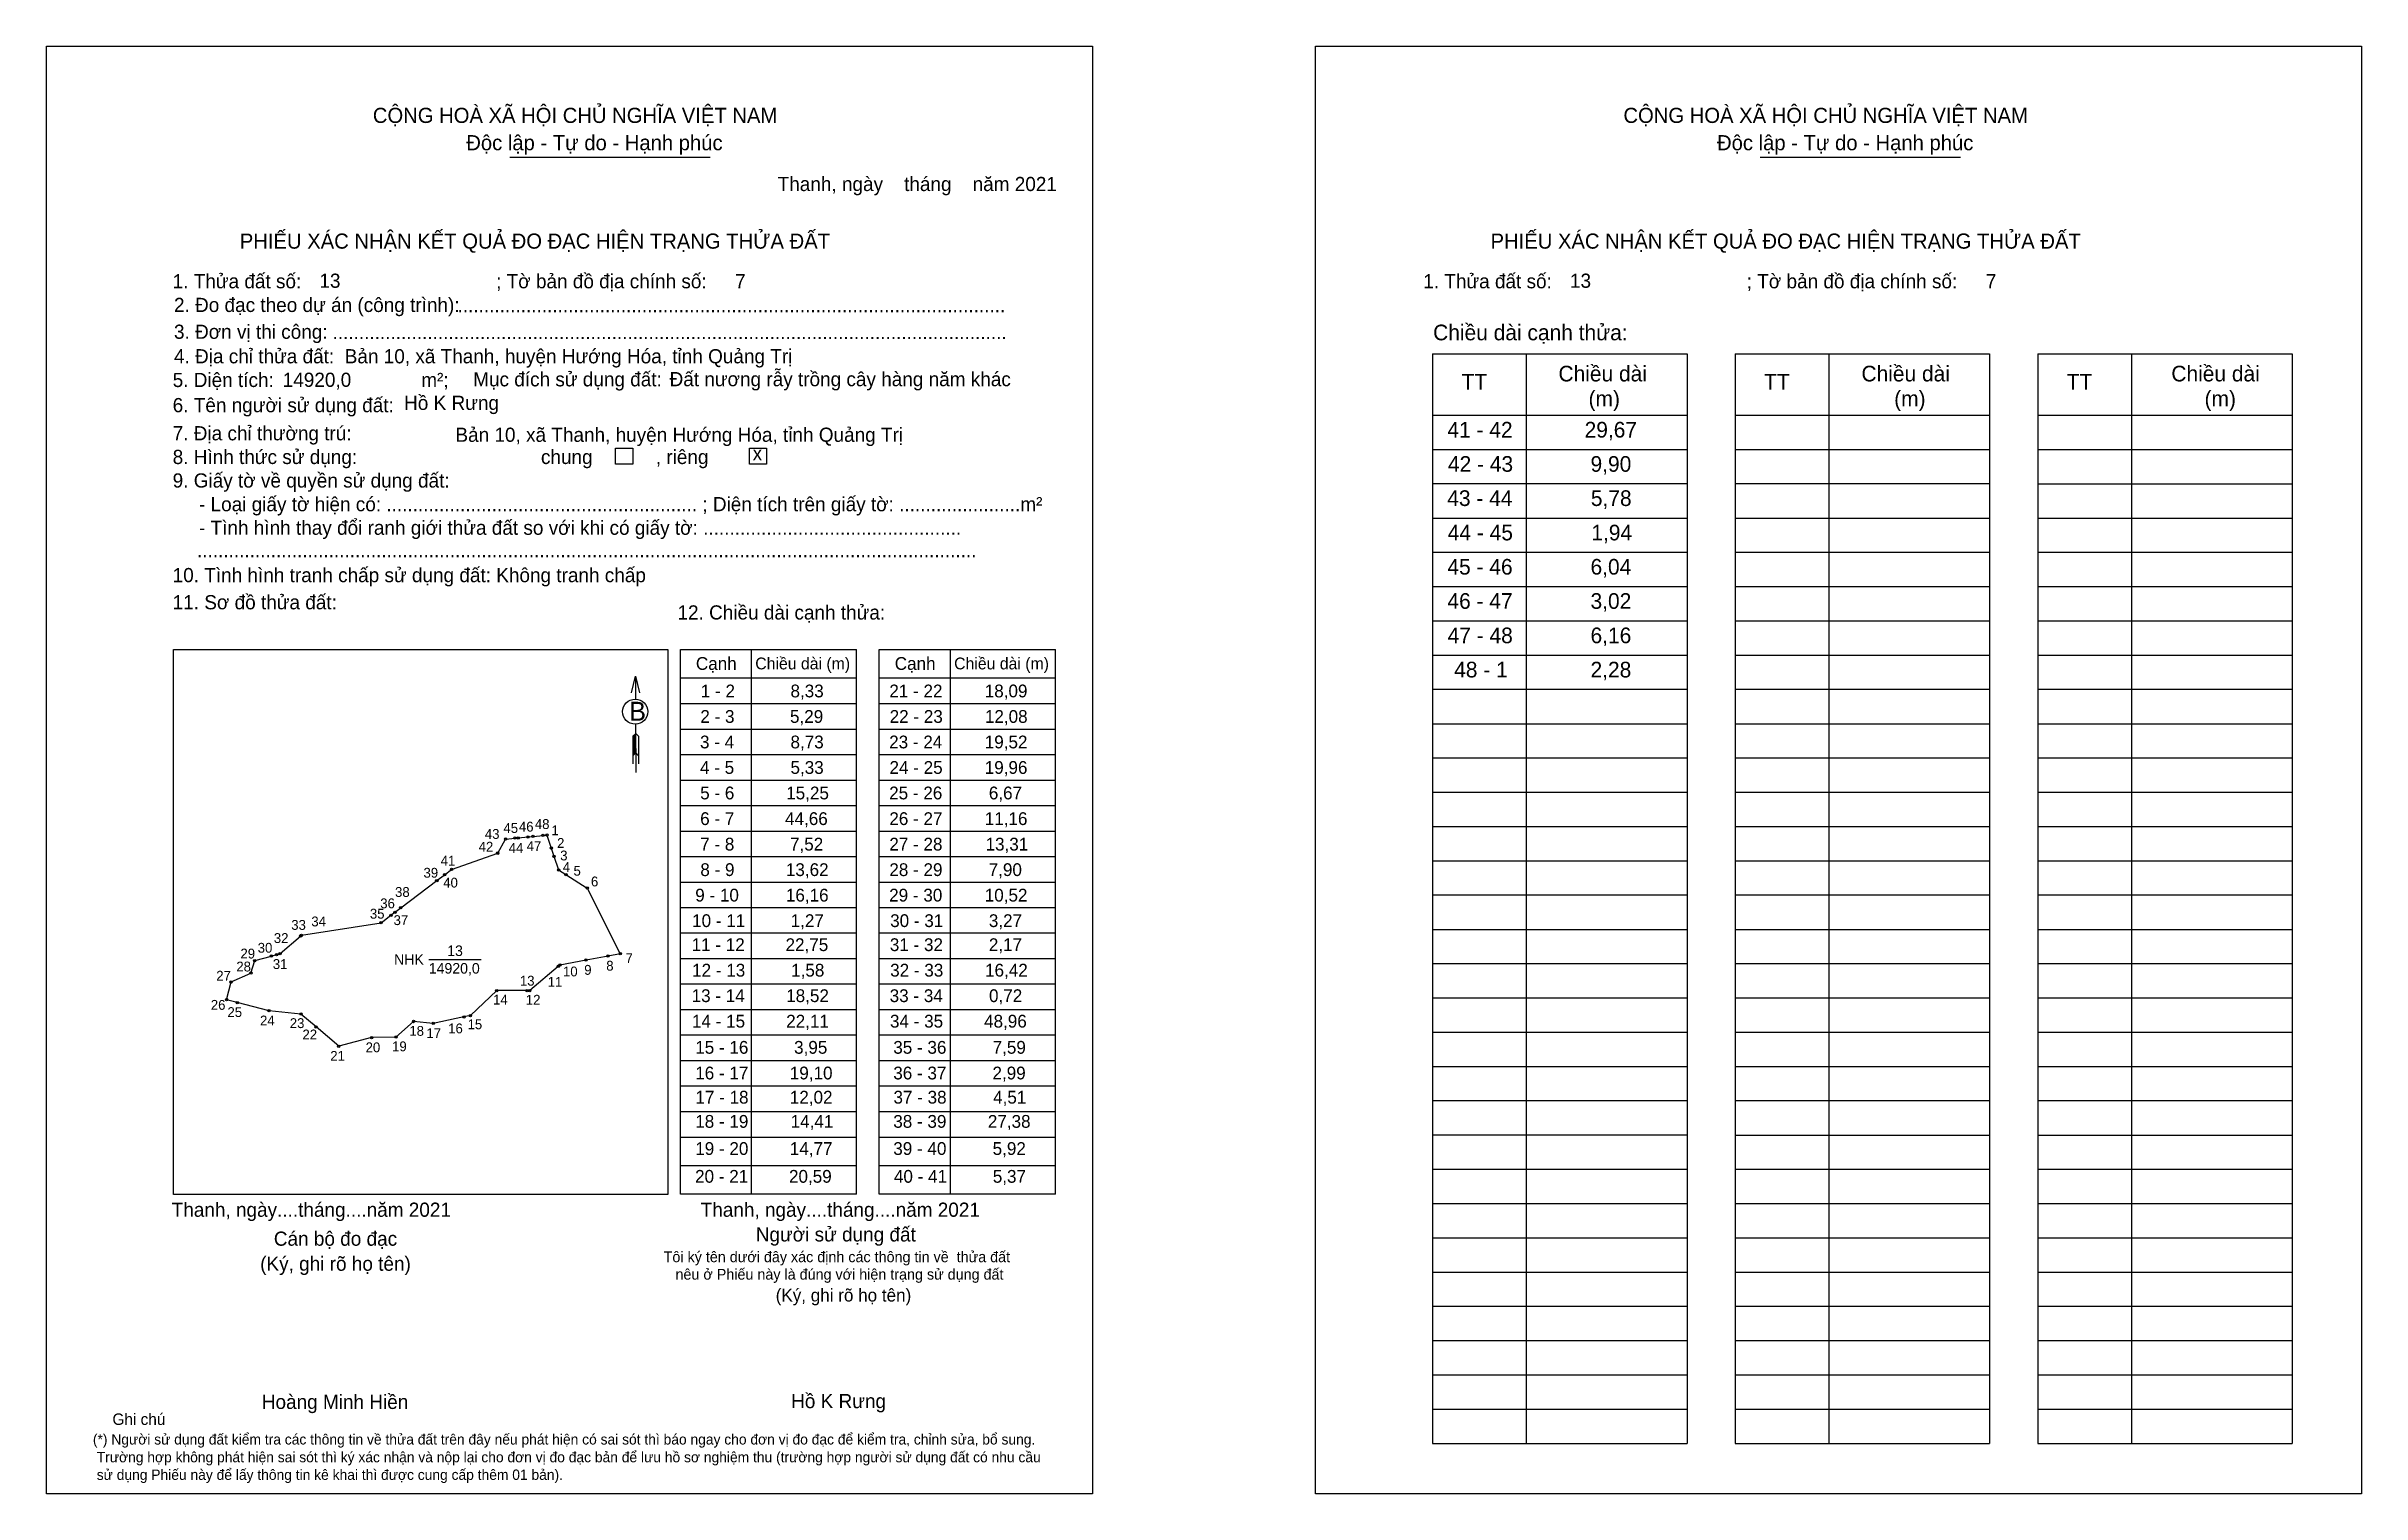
# Model space of a CAD drawing. Extents: x 544951 to 546359, y 1824952 to 1825831.
import ezdxf

# ---------------------------------------------------------------- set-up
doc = ezdxf.new("R2010")
doc.units = 0
for name, color, linetype in [('CanhThua', 7, 'Continuous'), ('kqddKhungInTrang1', 7, 'Continuous'), ('kqddKhungInTrang2', 7, 'Continuous'), ('kqddNoiDung', 7, 'Continuous'), ('kqddTemplate', 7, 'Continuous'), ('MocDinhThua', 7, 'Continuous'), ('NhanDiaChinhThua', 7, 'Continuous'), ('SoHieuDinhThua', 7, 'Continuous')]:
    doc.layers.add(name, color=color, linetype=linetype)

msp = doc.modelspace()

# ---------------------------------------------------------------- linework, layer by layer
at = {"layer": 'CanhThua'}
for p, q in [((545225.6, 1825341), (545230.4, 1825349.6)), ((545230.4, 1825349.6), (545236.2, 1825350.2)), ((545236.2, 1825350.2), (545238.1, 1825350.3)), ((545238.1, 1825350.3), (545244.1, 1825350.9)), ((545244.1, 1825350.9), (545247.1, 1825351.2)), ((545247.1, 1825351.2), (545253.2, 1825351.8)), ((545253.2, 1825351.8), (545255.5, 1825352)), ((545255.5, 1825352), (545258.2, 1825344.1)), ((545258.2, 1825344.1), (545259.8, 1825339.1)), ((545188.6, 1825324.3), (545193.3, 1825327.9)), ((545193.3, 1825327.9), (545197.6, 1825331.1)), ((545197.6, 1825331.1), (545225.6, 1825341)), ((545259.8, 1825339.1), (545262.6, 1825330.8)), ((545262.6, 1825330.8), (545267.1, 1825328)), ((545267.1, 1825328), (545280, 1825319.8)), ((545166.7, 1825307.8), (545188.6, 1825324.3)), ((545280, 1825319.8), (545300.1, 1825279.9)), ((545154.7, 1825298.7), (545160.7, 1825303.3)), ((545160.7, 1825303.3), (545163.1, 1825305.1)), ((545163.1, 1825305.1), (545166.7, 1825307.8)), ((545093.3, 1825280), (545105.8, 1825290.6)), ((545105.8, 1825290.6), (545106.3, 1825291.1)), ((545106.3, 1825291.1), (545154.7, 1825298.7)), ((545075.6, 1825268.1), (545077.9, 1825275.7)), ((545077.9, 1825275.7), (545088, 1825278.5)), ((545088, 1825278.5), (545091.2, 1825279.4)), ((545091.2, 1825279.4), (545093.3, 1825280)), ((545262.4, 1825272.2), (545245.1, 1825257.5)), ((545263.4, 1825273), (545262.4, 1825272.2)), ((545279.3, 1825276), (545263.4, 1825273)), ((545292.7, 1825278.5), (545279.3, 1825276)), ((545300.1, 1825279.9), (545292.7, 1825278.5)), ((545060.8, 1825251.9), (545063.5, 1825262.7)), ((545063.5, 1825262.7), (545075.6, 1825268.1)), ((545225, 1825257.5), (545209, 1825242.3)), ((545243.5, 1825257.5), (545225, 1825257.5)), ((545245.1, 1825257.5), (545243.5, 1825257.5)), ((545067.3, 1825250.2), (545060.8, 1825251.9)), ((545086.6, 1825245.2), (545067.3, 1825250.2)), ((545106, 1825243.2), (545086.6, 1825245.2)), ((545115.2, 1825235.4), (545106, 1825243.2)), ((545129, 1825223.6), (545115.2, 1825235.4)), ((545148.9, 1825228.9), (545129, 1825223.6)), ((545163.7, 1825229.2), (545148.9, 1825228.9)), ((545174.5, 1825238.7), (545163.7, 1825229.2)), ((545186.4, 1825237.5), (545174.5, 1825238.7)), ((545205.1, 1825241.5), (545186.4, 1825237.5)), ((545209, 1825242.3), (545205.1, 1825241.5))]:
    msp.add_line(p, q, dxfattribs=at)
at = {"layer": 'kqddKhungInTrang1'}
msp.add_lwpolyline([(544951.2, 1825831.4), (545587.2, 1825831.4), (545587.2, 1824951.7), (544951.2, 1824951.7)], close=True, dxfattribs=at)
at = {"layer": 'kqddKhungInTrang2'}
msp.add_lwpolyline([(545722.8, 1825831.4), (546358.8, 1825831.4), (546358.8, 1824951.7), (545722.8, 1824951.7)], close=True, dxfattribs=at)
at = {"layer": 'kqddTemplate'}
for p, q in [((545232.9, 1825764), (545354.7, 1825764)), ((545993.2, 1825764), (546115, 1825764)), ((545794, 1825644.5), (545948.7, 1825644.5)), ((545794, 1825644.5), (545794, 1824982.3)), ((545850.9, 1825644.5), (545850.9, 1824982.3)), ((545948.7, 1825644.5), (545948.7, 1824982.3)), ((545978, 1825644.5), (545978, 1824982.3)), ((545978, 1825644.5), (546132.6, 1825644.5)), ((546034.9, 1825644.5), (546034.9, 1824982.3)), ((546132.6, 1825644.5), (546132.6, 1824982.3)), ((546161.9, 1825644.5), (546161.9, 1824982.3)), ((546161.9, 1825644.5), (546316.6, 1825644.5)), ((546218.8, 1825644.5), (546218.8, 1824982.3)), ((546316.6, 1825644.5), (546316.6, 1824982.3)), ((545794, 1825607.2), (545948.7, 1825607.2)), ((545978, 1825607.2), (546132.6, 1825607.2)), ((546161.9, 1825607.2), (546316.6, 1825607.2)), ((545794, 1825586.4), (545948.7, 1825586.4)), ((545978, 1825586.4), (546132.6, 1825586.4)), ((546161.9, 1825586.4), (546316.6, 1825586.4)), ((545794, 1825565.6), (545948.7, 1825565.6)), ((545978, 1825565.6), (546132.6, 1825565.6)), ((546161.9, 1825565.5), (546316.6, 1825565.5)), ((545794, 1825544.7), (545948.7, 1825544.7)), ((545978, 1825544.7), (546132.6, 1825544.7)), ((546161.9, 1825544.7), (546316.6, 1825544.7)), ((545794, 1825523.9), (545948.7, 1825523.9)), ((545978, 1825523.9), (546132.6, 1825523.9)), ((546161.9, 1825523.9), (546316.6, 1825523.9)), ((545794, 1825503.1), (545948.7, 1825503.1)), ((545978, 1825503.1), (546132.6, 1825503.1)), ((546161.9, 1825503.1), (546316.6, 1825503.1)), ((545794, 1825482.2), (545948.7, 1825482.2)), ((545978, 1825482.2), (546132.6, 1825482.2)), ((546161.9, 1825482.2), (546316.6, 1825482.2)), ((545336.7, 1825464.8), (545443.8, 1825464.8)), ((545336.7, 1825133.8), (545336.7, 1825464.8)), ((545379.8, 1825464.8), (545379.8, 1825133.8)), ((545443.8, 1825133.8), (545443.8, 1825464.8)), ((545457.6, 1825464.8), (545564.7, 1825464.8)), ((545457.6, 1825133.8), (545457.6, 1825464.8)), ((545500.6, 1825464.8), (545500.6, 1825133.8)), ((545564.7, 1825133.8), (545564.7, 1825464.8)), ((545794, 1825461.4), (545948.7, 1825461.4)), ((545978, 1825461.4), (546132.6, 1825461.4)), ((546161.9, 1825461.4), (546316.6, 1825461.4)), ((545309.4, 1825448.5), (545309.4, 1825434.6)), ((545336.7, 1825447.5), (545443.8, 1825447.5)), ((545457.6, 1825447.5), (545564.7, 1825447.5)), ((545794, 1825440.6), (545948.7, 1825440.6)), ((545978, 1825440.6), (546132.6, 1825440.6)), ((546161.9, 1825440.6), (546316.6, 1825440.6)), ((545336.7, 1825432), (545443.8, 1825432)), ((545457.6, 1825432), (545564.7, 1825432)), ((545309.5, 1825413.8), (545307.7, 1825412.1)), ((545309.5, 1825413), (545307.7, 1825411.3)), ((545309.5, 1825412.2), (545307.7, 1825410.5)), ((545307.7, 1825412.1), (545307.7, 1825395.3)), ((545309.4, 1825419.4), (545309.5, 1825390.1)), ((545309.5, 1825413.8), (545311.3, 1825412.1)), ((545311.3, 1825412.1), (545311.3, 1825395.3)), ((545336.7, 1825416.4), (545443.8, 1825416.4)), ((545457.6, 1825416.4), (545564.7, 1825416.4)), ((545794, 1825419.7), (545948.7, 1825419.7)), ((545978, 1825419.7), (546132.6, 1825419.7)), ((546161.9, 1825419.7), (546316.6, 1825419.7)), ((545309.5, 1825411.4), (545307.7, 1825409.7)), ((545309.5, 1825410.6), (545307.7, 1825408.9)), ((545309.5, 1825409.8), (545307.7, 1825408.1)), ((545309.5, 1825409), (545307.7, 1825407.3)), ((545309.5, 1825408.2), (545307.7, 1825406.5)), ((545309.5, 1825407.4), (545307.7, 1825405.7)), ((545309.5, 1825406.6), (545307.7, 1825404.9)), ((545309.5, 1825405.8), (545307.7, 1825404.1)), ((545309.5, 1825405), (545307.7, 1825403.3)), ((545309.5, 1825404.3), (545307.7, 1825402.5)), ((545309.5, 1825403.5), (545307.7, 1825401.7)), ((545309.5, 1825402.7), (545307.7, 1825400.9)), ((545309.5, 1825401.9), (545307.7, 1825400.2)), ((545309.5, 1825401.9), (545311.3, 1825400.2)), ((545336.7, 1825400.9), (545443.8, 1825400.9)), ((545457.6, 1825400.9), (545564.7, 1825400.9)), ((545794, 1825398.9), (545948.7, 1825398.9)), ((545978, 1825398.9), (546132.6, 1825398.9)), ((546161.9, 1825398.9), (546316.6, 1825398.9)), ((545336.7, 1825385.4), (545443.8, 1825385.4)), ((545457.6, 1825385.4), (545564.7, 1825385.4)), ((545336.7, 1825369.9), (545443.8, 1825369.9)), ((545457.6, 1825369.9), (545564.7, 1825369.9)), ((545794, 1825378.1), (545948.7, 1825378.1)), ((545978, 1825378.1), (546132.6, 1825378.1)), ((546161.9, 1825378.1), (546316.6, 1825378.1)), ((545794, 1825357.2), (545948.7, 1825357.2)), ((545978, 1825357.2), (546132.6, 1825357.2)), ((546161.9, 1825357.2), (546316.6, 1825357.2)), ((545336.7, 1825354.4), (545443.8, 1825354.4)), ((545457.6, 1825354.4), (545564.7, 1825354.4)), ((545336.7, 1825338.9), (545443.8, 1825338.9)), ((545457.6, 1825338.9), (545564.7, 1825338.9)), ((545794, 1825336.4), (545948.7, 1825336.4)), ((545978, 1825336.4), (546132.6, 1825336.4)), ((546161.9, 1825336.4), (546316.6, 1825336.4)), ((545336.7, 1825323.4), (545443.8, 1825323.4)), ((545457.6, 1825323.4), (545564.7, 1825323.4)), ((545794, 1825315.6), (545948.7, 1825315.6)), ((545978, 1825315.6), (546132.6, 1825315.6)), ((546161.9, 1825315.6), (546316.6, 1825315.6)), ((545336.7, 1825307.9), (545443.8, 1825307.9)), ((545457.6, 1825307.9), (545564.7, 1825307.9)), ((545443.8, 1825292.3), (545336.7, 1825292.3)), ((545564.7, 1825292.3), (545457.6, 1825292.3)), ((545794, 1825294.7), (545948.7, 1825294.7)), ((545978, 1825294.7), (546132.6, 1825294.7)), ((546161.9, 1825294.7), (546316.6, 1825294.7)), ((545443.8, 1825276.8), (545336.7, 1825276.8)), ((545564.7, 1825276.8), (545457.6, 1825276.8)), ((545794, 1825273.9), (545948.7, 1825273.9)), ((545978, 1825273.9), (546132.6, 1825273.9)), ((546161.9, 1825273.9), (546316.6, 1825273.9)), ((545443.8, 1825261.3), (545336.7, 1825261.3)), ((545564.7, 1825261.3), (545457.6, 1825261.3)), ((545443.8, 1825245.8), (545336.7, 1825245.8)), ((545564.7, 1825245.8), (545457.6, 1825245.8)), ((545794, 1825253.1), (545948.7, 1825253.1)), ((545978, 1825253.1), (546132.6, 1825253.1)), ((546161.9, 1825253.1), (546316.6, 1825253.1)), ((545443.8, 1825230.3), (545336.7, 1825230.3)), ((545564.7, 1825230.3), (545457.6, 1825230.3)), ((545794, 1825232.2), (545948.7, 1825232.2)), ((545978, 1825232.2), (546132.6, 1825232.2)), ((546161.9, 1825232.2), (546316.6, 1825232.2)), ((545443.8, 1825214.8), (545336.7, 1825214.8)), ((545564.7, 1825214.8), (545457.6, 1825214.8)), ((545794, 1825211.4), (545948.7, 1825211.4)), ((545978, 1825211.4), (546132.6, 1825211.4)), ((546161.9, 1825211.4), (546316.6, 1825211.4)), ((545443.8, 1825199.3), (545336.7, 1825199.3)), ((545564.7, 1825199.3), (545457.6, 1825199.3)), ((545794, 1825190.6), (545948.7, 1825190.6)), ((545978, 1825190.6), (546132.6, 1825190.6)), ((546161.9, 1825190.6), (546316.6, 1825190.6)), ((545443.8, 1825183.8), (545336.7, 1825183.8)), ((545564.7, 1825183.8), (545457.6, 1825183.8)), ((545443.8, 1825168.2), (545336.7, 1825168.2)), ((545564.7, 1825168.2), (545457.6, 1825168.2)), ((545794, 1825169.8), (545948.7, 1825169.8)), ((545978, 1825169.7), (546132.6, 1825169.7)), ((546161.9, 1825169.7), (546316.6, 1825169.7)), ((545443.8, 1825151), (545336.7, 1825151)), ((545564.7, 1825151), (545457.6, 1825151)), ((545794, 1825148.9), (545948.7, 1825148.9)), ((545978, 1825148.9), (546132.6, 1825148.9)), ((546161.9, 1825148.9), (546316.6, 1825148.9)), ((545443.8, 1825133.8), (545336.7, 1825133.8)), ((545564.7, 1825133.8), (545457.6, 1825133.8)), ((545794, 1825128.1), (545948.7, 1825128.1)), ((545978, 1825128.1), (546132.6, 1825128.1)), ((546161.9, 1825128.1), (546316.6, 1825128.1)), ((545794, 1825107.3), (545948.7, 1825107.3)), ((545978, 1825107.3), (546132.6, 1825107.3)), ((546161.9, 1825107.3), (546316.6, 1825107.3)), ((545794, 1825086.4), (545948.7, 1825086.4)), ((545978, 1825086.4), (546132.6, 1825086.4)), ((546161.9, 1825086.4), (546316.6, 1825086.4)), ((545794, 1825065.6), (545948.7, 1825065.6)), ((545978, 1825065.6), (546132.6, 1825065.6)), ((546161.9, 1825065.6), (546316.6, 1825065.6)), ((545794, 1825044.8), (545948.7, 1825044.8)), ((545978, 1825044.8), (546132.6, 1825044.8)), ((546161.9, 1825044.8), (546316.6, 1825044.8)), ((545794, 1825023.9), (545948.7, 1825023.9)), ((545978, 1825023.9), (546132.6, 1825023.9)), ((546161.9, 1825023.9), (546316.6, 1825023.9)), ((545794, 1825003.1), (545948.7, 1825003.1)), ((545978, 1825003.1), (546132.6, 1825003.1)), ((546161.9, 1825003.1), (546316.6, 1825003.1)), ((545794, 1824982.3), (545948.7, 1824982.3)), ((545978, 1824982.3), (546132.6, 1824982.3)), ((546161.9, 1824982.3), (546316.6, 1824982.3))]:
    msp.add_line(p, q, dxfattribs=at)
for points in [[(545297.3, 1825587.1), (545307.7, 1825587.1), (545307.7, 1825577.4), (545297.3, 1825577.4)], [(545378.7, 1825587.1), (545389.1, 1825587.1), (545389.1, 1825577.4), (545378.7, 1825577.4)], [(545028.6, 1825464.8), (545329.1, 1825464.8), (545329.1, 1825133.5), (545028.6, 1825133.5)]]:
    msp.add_lwpolyline(points, close=True, dxfattribs=at)
msp.add_lwpolyline([(545306.9, 1825438.5), (545309.4, 1825448.5), (545311.9, 1825438.5)], dxfattribs=at)
msp.add_circle((545309.2, 1825427), 7.64, dxfattribs=at)
at = {"layer": 'MocDinhThua'}
for centre in [(545225.6, 1825341), (545230.4, 1825349.6), (545236.2, 1825350.2), (545238.1, 1825350.3), (545244.1, 1825350.9), (545247.1, 1825351.2), (545253.2, 1825351.8), (545255.5, 1825352), (545258.2, 1825344.1), (545193.3, 1825327.9), (545197.6, 1825331.1), (545259.8, 1825339.1), (545262.6, 1825330.8), (545267.1, 1825328), (545188.6, 1825324.3), (545280, 1825319.8), (545154.7, 1825298.7), (545160.7, 1825303.3), (545163.1, 1825305.1), (545166.7, 1825307.8), (545105.8, 1825290.6), (545106.3, 1825291.1), (545077.9, 1825275.7), (545088, 1825278.5), (545091.2, 1825279.4), (545093.3, 1825280), (545262.4, 1825272.2), (545263.4, 1825273), (545279.3, 1825276), (545292.7, 1825278.5), (545300.1, 1825279.9), (545063.5, 1825262.7), (545075.6, 1825268.1), (545225, 1825257.5), (545243.5, 1825257.5), (545245.1, 1825257.5), (545060.8, 1825251.9), (545067.3, 1825250.2), (545086.6, 1825245.2), (545106, 1825243.2), (545209, 1825242.3), (545115.2, 1825235.4), (545148.9, 1825228.9), (545163.7, 1825229.2), (545174.5, 1825238.7), (545186.4, 1825237.5), (545205.1, 1825241.5), (545129, 1825223.6)]:
    msp.add_circle(centre, 0.718, dxfattribs=at)
at = {"layer": 'NhanDiaChinhThua'}
msp.add_line((545183.7, 1825276.4), (545215.6, 1825276.4), dxfattribs=at)

# ---------------------------------------------------------------- texts
at = {"layer": 'kqddNoiDung'}
for s, height, p in [('Thanh, ngày    tháng    năm 2021  ', 8.618, (545395.8, 1825743.4)), ('13', 8.62, (545117.2, 1825684.6)), ('13', 8.62, (545877.5, 1825684.6)), ('7', 8.62, (545369.9, 1825684.3)), ('7', 8.62, (546130.3, 1825684.3)), ('........................................................................................................', 8.6182, (545201.2, 1825669.7)), ('................................................................................................................................', 8.6182, (545125.2, 1825653.4)), ('14920,0', 8.62, (545094.9, 1825624.4)), ('Đất nương rẫy trồng cây hàng năm khác', 8.618, (545330.1, 1825624.8)), ('Hồ K Rưng', 8.62, (545168.7, 1825610.4)), ('Bản 10, xã Thanh, huyện Hướng Hóa, tỉnh Quảng Trị', 8.618, (545199.9, 1825591)), ('41 - 42', 9.52, (545803, 1825593.6)), ('29,67', 9.52, (545886.4, 1825593.6)), ('x', 8.62, (545380.6, 1825579.7)), ('42 - 43', 9.52, (545803.3, 1825572.8)), ('9,90', 9.52, (545890, 1825572.8)), ('43 - 44', 9.52, (545802.9, 1825552)), ('5,78', 9.52, (545890.2, 1825552)), ('44 - 45', 9.52, (545803.2, 1825531.1)), ('1,94', 9.52, (545890.5, 1825531.1)), ('45 - 46', 9.52, (545803, 1825510.3)), ('6,04', 9.52, (545890, 1825510.3)), ('46 - 47', 9.52, (545803, 1825489.5)), ('3,02', 9.52, (545890, 1825489.5)), ('47 - 48', 9.52, (545803.1, 1825468.6)), ('6,16', 9.52, (545890, 1825468.6)), ('48 - 1', 9.52, (545807.1, 1825447.8)), ('2,28', 9.52, (545890, 1825447.8)), ('1 - 2', 7.76, (545349.1, 1825435.7)), ('8,33', 7.76, (545403.6, 1825435.7)), ('21 - 22', 7.76, (545463.7, 1825435.7)), ('18,09', 7.76, (545521.7, 1825435.7)), ('2 - 3', 7.76, (545348.8, 1825420.2)), ('5,29', 7.76, (545403.3, 1825420.2)), ('22 - 23', 7.76, (545463.9, 1825420.2)), ('12,08', 7.76, (545521.8, 1825420.2)), ('3 - 4', 7.76, (545348.6, 1825404.7)), ('8,73', 7.76, (545403.6, 1825404.7)), ('23 - 24', 7.76, (545463.6, 1825404.7)), ('19,52', 7.76, (545521.7, 1825404.7)), ('4 - 5', 7.76, (545348.6, 1825389.2)), ('5,33', 7.76, (545403.6, 1825389.2)), ('24 - 25', 7.76, (545463.8, 1825389.2)), ('19,96', 7.76, (545521.7, 1825389.2)), ('5 - 6', 7.76, (545348.7, 1825373.7)), ('15,25', 7.76, (545401, 1825373.7)), ('25 - 26', 7.76, (545463.6, 1825373.7)), ('6,67', 7.76, (545524.2, 1825373.7)), ('6 - 7', 7.76, (545348.7, 1825358.1)), ('44,66', 7.76, (545400.3, 1825358.1)), ('26 - 27', 7.76, (545463.7, 1825358.1)), ('11,16', 7.76, (545521.7, 1825358.1)), ('7 - 8', 7.76, (545348.7, 1825342.6)), ('7,52', 7.76, (545403.3, 1825342.6)), ('27 - 28', 7.76, (545463.7, 1825342.6)), ('13,31', 7.76, (545522.2, 1825342.6)), ('8 - 9', 7.76, (545348.8, 1825327.1)), ('13,62', 7.76, (545400.8, 1825327.1)), ('28 - 29', 7.76, (545463.7, 1825327.1)), ('7,90', 7.76, (545524.1, 1825327.1)), ('9 - 10', 7.76, (545345.7, 1825311.6)), ('16,16', 7.76, (545400.8, 1825311.6)), ('29 - 30', 7.76, (545463.6, 1825311.6)), ('10,52', 7.76, (545521.7, 1825311.6)), ('10 - 11', 7.76, (545343.8, 1825296.1)), ('1,27', 7.76, (545403.7, 1825296.1)), ('30 - 31', 7.76, (545464.2, 1825296.1)), ('3,27', 7.76, (545524.2, 1825296.1)), ('11 - 12', 7.76, (545343.5, 1825281.5)), ('22,75', 7.76, (545400.6, 1825281.5)), ('31 - 32', 7.76, (545464, 1825281.5)), ('2,17', 7.76, (545524.2, 1825281.5)), ('12 - 13', 7.76, (545343.8, 1825266)), ('1,58', 7.76, (545404, 1825266)), ('32 - 33', 7.76, (545464.2, 1825266)), ('16,42', 7.76, (545521.9, 1825266)), ('13 - 14', 7.76, (545343.5, 1825250.5)), ('18,52', 7.76, (545401, 1825250.5)), ('33 - 34', 7.76, (545463.9, 1825250.5)), ('0,72', 7.76, (545524.3, 1825250.5)), ('14 - 15', 7.76, (545343.7, 1825235)), ('22,11', 7.76, (545401, 1825235)), ('34 - 35', 7.76, (545464.1, 1825235)), ('48,96', 7.76, (545521.3, 1825235)), ('15 - 16', 7.76, (545345.7, 1825219.1)), ('3,95', 7.76, (545405.8, 1825219.1)), ('35 - 36', 7.76, (545466.1, 1825219.1)), ('7,59', 7.76, (545526.5, 1825219.1)), ('16 - 17', 7.76, (545345.7, 1825203.5)), ('19,10', 7.76, (545403.2, 1825203.5)), ('36 - 37', 7.76, (545466.1, 1825203.5)), ('2,99', 7.76, (545526.4, 1825203.5)), ('17 - 18', 7.76, (545345.8, 1825188.8)), ('12,02', 7.76, (545403.2, 1825188.8)), ('37 - 38', 7.76, (545466.2, 1825188.8)), ('4,51', 7.76, (545526.8, 1825188.8)), ('18 - 19', 7.76, (545345.7, 1825174.1)), ('14,41', 7.76, (545403.7, 1825174.1)), ('38 - 39', 7.76, (545466.1, 1825174.1)), ('27,38', 7.76, (545523.6, 1825174.1)), ('19 - 20', 7.76, (545345.7, 1825157.6)), ('14,77', 7.76, (545403.2, 1825157.6)), ('39 - 40', 7.76, (545466.1, 1825157.6)), ('5,92', 7.76, (545526.5, 1825157.6)), ('20 - 21', 7.76, (545345.6, 1825140.7)), ('20,59', 7.76, (545402.7, 1825140.7)), ('40 - 41', 7.76, (545466.5, 1825140.7)), ('5,37', 7.76, (545526.6, 1825140.7)), ('Thanh, ngày....tháng....năm 2021', 8.618, (545027.4, 1825120)), ('Thanh, ngày....tháng....năm 2021', 8.618, (545349, 1825120)), ('Hồ K Rưng', 8.62, (545404, 1825003.7))]:
    msp.add_text(s, height=height, dxfattribs=at).set_placement(p)
at = {"layer": 'kqddTemplate'}
for s, height, p in [('CỘNG HOÀ XÃ HỘI CHỦ NGHĨA VIỆT NAM', 9.193, (545149.7, 1825784.8)), ('CỘNG HOÀ XÃ HỘI CHỦ NGHĨA VIỆT NAM', 9.193, (545910, 1825784.8)), ('Độc lập - Tự do - Hạnh phúc', 9.193, (545206.5, 1825768.2)), ('Độc lập - Tự do - Hạnh phúc', 9.193, (545966.9, 1825768.2)), ('PHIẾU XÁC NHẬN KẾT QUẢ ĐO ĐẠC HIỆN TRẠNG THỬA ĐẤT', 9.193, (545068.8, 1825708.4)), ('PHIẾU XÁC NHẬN KẾT QUẢ ĐO ĐẠC HIỆN TRẠNG THỬA ĐẤT', 9.193, (545829.2, 1825708.4)), ('1. Thửa đất số:                                     ; Tờ bản đồ địa chính số:', 8.618, (545028, 1825684.3)), ('1. Thửa đất số:                                     ; Tờ bản đồ địa chính số:', 8.618, (545788.3, 1825684.3)), ('2. Đo đạc theo dự án (công trình): ', 8.618, (545028.8, 1825669.9)), ('3. Đơn vị thi công: ', 8.618, (545028.8, 1825653.6)), ('Chiều dài cạnh thửa:', 9.523, (545794.3, 1825652.7)), ('4. Địa chỉ thửa đất:  Bản 10, xã Thanh, huyện Hướng Hóa, tỉnh Quảng Trị', 8.618, (545028.8, 1825638.7)), ('Chiều dài', 9.52, (545870.5, 1825627.7)), ('Chiều dài', 9.52, (546054.7, 1825627.7)), ('Chiều dài', 9.52, (546243.1, 1825627.7)), ('5. Diện tích:                            m²; ', 8.618, (545028, 1825624.3)), ('Mục đích sử dụng đất:', 8.618, (545210.7, 1825624.7)), ('TT', 9.52, (545811.6, 1825622.8)), ('TT', 9.52, (545995.5, 1825622.8)), ('TT', 9.52, (546179.5, 1825622.8)), ('6. Tên người sử dụng đất:', 8.618, (545028, 1825609)), ('(m)', 9.52, (545888.8, 1825612.5)), ('(m)', 9.52, (546074.6, 1825612.5)), ('(m)', 9.52, (546263.3, 1825612.5)), ('7. Địa chỉ thường trú:', 8.618, (545028, 1825591.9)), ('8. Hình thức sử dụng:', 8.618, (545028, 1825577.5)), ('chung            , riêng', 8.618, (545251.9, 1825577.5)), ('9. Giấy tờ về quyền sử dụng đất:', 8.618, (545028, 1825563.2)), ('     - Loại giấy tờ hiện có: ........................................................... ; Diện tích trên giấy tờ: .......................m²', 8.6182, (545028, 1825548.8)), ('     - Tình hình thay đổi ranh giới thửa đất so với khi có giấy tờ: .................................................', 8.6182, (545028, 1825534.5)), ('10. Tình hình tranh chấp sử dụng đất: Không tranh chấp', 8.618, (545028, 1825505.7)), ('....................................................................................................................................................', 8.6182, (545042.8, 1825520.8)), ('11. Sơ đồ thửa đất:', 8.618, (545028, 1825489.2)), ('12. Chiều dài cạnh thửa:', 8.618, (545334.9, 1825483)), ('Cạnh', 7.76, (545346.1, 1825452.4)), ('Chiều dài (m)', 7.182, (545382.2, 1825452.7)), ('Cạnh', 7.76, (545467, 1825452.4)), ('Chiều dài (m)', 7.182, (545503.1, 1825452.7)), ('B', 11.5, (545305.5, 1825421.5)), ('Cán bộ đo đạc', 8.618, (545089.5, 1825102.4)), ('Người sử dụng đất', 8.618, (545382.5, 1825105)), ('(Ký, ghi rõ họ tên)', 8.618, (545081.2, 1825087.2)), ('Tôi ký tên dưới đây xác định các thông tin về  thửa đất ', 6.515, (545326.5, 1825092.4)), ('nêu ở Phiếu này là đúng với hiện trạng sử dụng đất', 6.515, (545333.7, 1825081.8)), ('(Ký, ghi rõ họ tên)', 7.756, (545394.6, 1825068.5)), ('Hoàng Minh Hiền', 8.618, (545082.2, 1825003.2)), ('Ghi chú', 6.98, (544991.4, 1824993.5)), ('(*) Người sử dụng đất kiểm tra các thông tin về thửa đất trên đây nếu phát hiện có sai sót thì báo ngay cho đơn vị đo đạc để kiểm tra, chỉnh sửa, bổ sung.', 6.2827, (544979.5, 1824981.6)), (' Trường hợp không phát hiện sai sót thì ký xác nhận và nộp lại cho đơn vị đo đạc bản để lưu hồ sơ nghiệm thu (trường hợp người sử dụng đất có nhu cầu', 6.2827, (544979.5, 1824970.8)), (' sử dụng Phiếu này để lấy thông tin kê khai thì được cung cấp thêm 01 bản).', 6.283, (544979.5, 1824960.1))]:
    msp.add_text(s, height=height, dxfattribs=at).set_placement(p)
at = {"layer": 'NhanDiaChinhThua'}
for s, p in [('13', (545194.9, 1825278.5)), ('NHK', (545162.6, 1825273.2)), ('14920,0', (545183.7, 1825267.8))]:
    msp.add_text(s, height=6.41, dxfattribs=at).set_placement(p)
at = {"layer": 'SoHieuDinhThua'}
for s, p in [('43', (545217.8, 1825349.7)), ('45', (545229.1, 1825353.3)), ('46', (545238.5, 1825354.1)), ('48', (545248.2, 1825355.7)), ('1', (545258.3, 1825351.9)), ('42', (545214, 1825341.9)), ('44', (545232.3, 1825341.2)), ('47', (545243.2, 1825342.3)), ('2', (545261.7, 1825344.2)), ('3', (545263.6, 1825336.6)), ('39', (545180.5, 1825326.1)), ('41', (545190.9, 1825333.4)), ('4', (545265.2, 1825329.6)), ('5', (545271.7, 1825327.3)), ('36', (545154.2, 1825307.5)), ('38', (545163.2, 1825314.4)), ('40', (545192.5, 1825320.1)), ('6', (545282.3, 1825320.8)), ('33', (545100.1, 1825294.4)), ('34', (545112.3, 1825296.5)), ('35', (545147.9, 1825301.2)), ('37', (545162.3, 1825297.3)), ('30', (545079.7, 1825280.5)), ('32', (545089.5, 1825286.4)), ('28', (545066.7, 1825269.1)), ('29', (545069.2, 1825277)), ('31', (545088.9, 1825270.6)), ('10', (545265.3, 1825266.1)), ('9', (545278.2, 1825267.1)), ('8', (545291.6, 1825269.6)), ('7', (545303.3, 1825274.2)), ('27', (545054.5, 1825263.5)), ('13', (545239.1, 1825260.5)), ('11', (545256, 1825259.8)), ('26', (545051.2, 1825245.8)), ('25', (545061.3, 1825241.4)), ('14', (545222.8, 1825249)), ('12', (545242.7, 1825248.9)), ('24', (545081.1, 1825236.3)), ('23', (545099.2, 1825234.7)), ('22', (545106.9, 1825227.8)), ('18', (545171.9, 1825230)), ('17', (545182.3, 1825228.6)), ('16', (545195.5, 1825231.5)), ('15', (545207.3, 1825234)), ('21', (545123.8, 1825214.8)), ('20', (545145.3, 1825220)), ('19', (545161.4, 1825220.6))]:
    msp.add_text(s, height=5.98, dxfattribs=at).set_placement(p)

doc.saveas('drawing.dxf')
